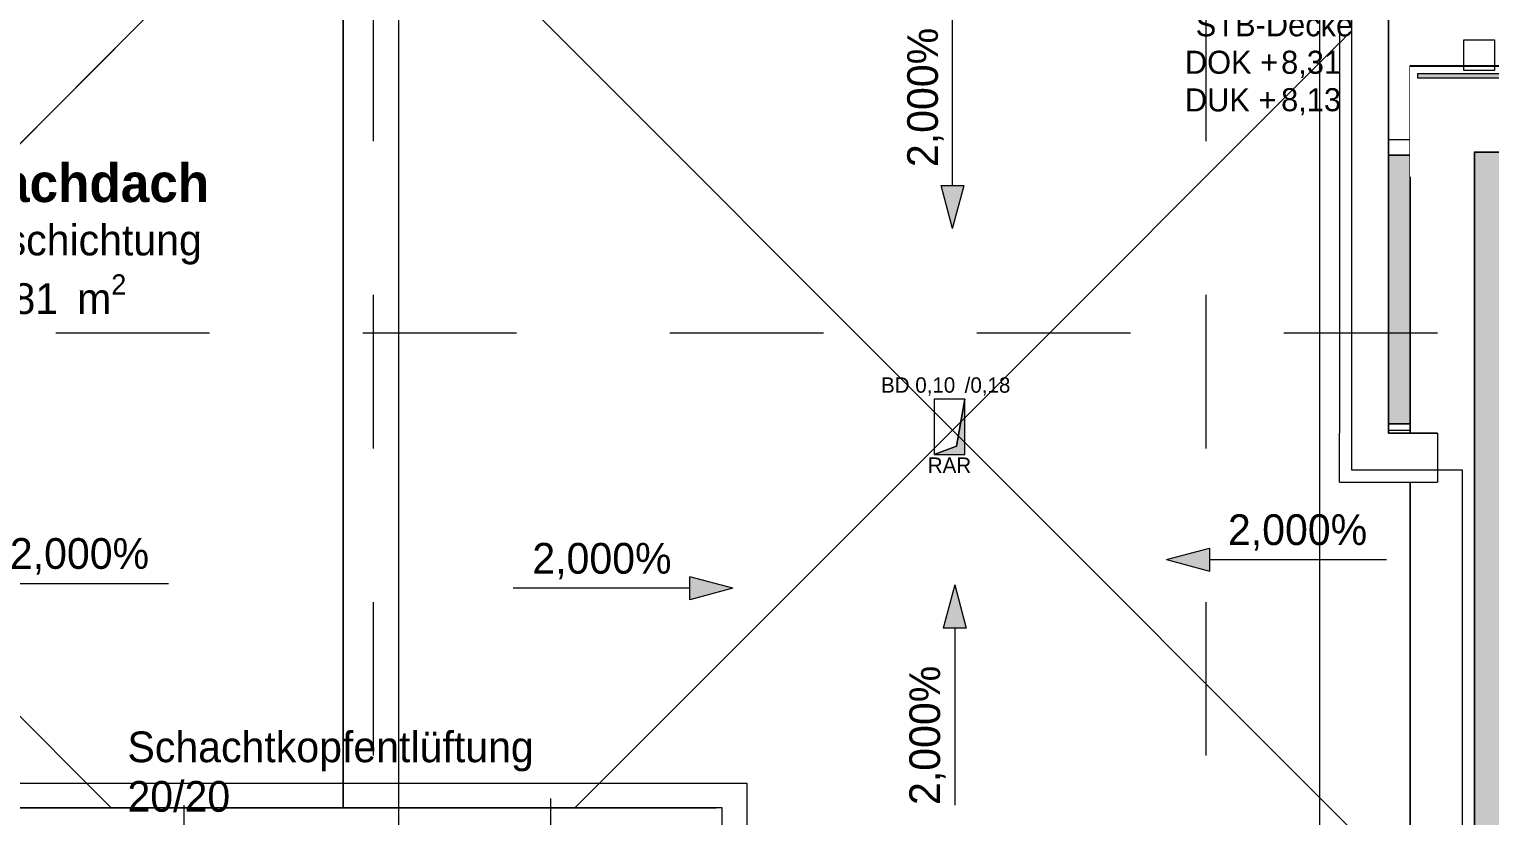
# Model space of a CAD drawing. Header units: metres. Extents: x -4 to 206, y -18 to 45.
# Drawn here: x 41.098 to 45.855, y -3.699 to -1.139 of the extents above; entities that cross this region are included whole.
import ezdxf

# ---------------------------------------------------------------- set-up
doc = ezdxf.new("R2010")
doc.units = ezdxf.units.M
doc.header["$MEASUREMENT"] = 0
doc.set_wipeout_variables(frame=1)
for name, pattern in [('Achse', [0.004, 0.002, -0.001, 0, -0.001]), ('Baufluchtlinie', [0.013, 0.008, -0.005]), ('Schnittlinie', [0.006, 0.003, -0.0015, 0, -0.0015]), ('Untersicht', [0.001, 0.0005, -0.0005]), ('Wipeout_Contour', [1, 0, -1])]:
    doc.linetypes.add(name, pattern=pattern)
for name, color, linetype in [('3._DD PP STG2_4_000 Achsraster', 7, 'Continuous'), ('3._DD PP STG2_4_110 Wand Aussen', 7, 'Continuous'), ('3._DD PP STG2_4_165 Fassadengestaltung Bänder', 7, 'Continuous'), ('3._DD PP STG2_4_210 Decke', 7, 'Continuous'), ('3._DD PP STG2_4_220 Bodenaufbau - Außen_ Gefälle', 7, 'Continuous'), ('3._DD PP STG2_4_221 Bodenaufbau - Abdichtung', 7, 'Continuous'), ('3._DD PP STG2_4_270 Deckendurchbruchsymbol', 7, 'Continuous'), ('3._DD PP STG2_4_330 Dachaufbau', 7, 'Continuous'), ('3._DD PP STG2_4_611 Entwässerung', 7, 'Continuous'), ('3._DD PP STG2_4_810 Raum', 7, 'Continuous'), ('3._DD PP STG2_4_851 Marker Schnitt', 7, 'Continuous'), ('3._DD PP STG2_4_915 Allgemein Beschriftung.x', 7, 'Continuous'), ('3._DD PP STG2_4_950 Polierplan Bemaßung', 7, 'Continuous'), ('3._DD PP STG2_4_955-1 Polierplan Beschriftung - STB Decke', 7, 'Continuous')]:
    doc.layers.add(name, color=color, linetype=linetype)
doc.styles.add('ERSTELLTER_STIL_2', font='')
doc.styles.add('ERSTELLTER_STIL_6', font='')
doc.styles.get('ERSTELLTER_STIL_2').set_extended_font_data('Eurostile')
doc.styles.get('ERSTELLTER_STIL_6').set_extended_font_data('Eurostile', bold=True)

msp = doc.modelspace()

# ---------------------------------------------------------------- hatches: boundary and pattern name
at = {"layer": '3._DD PP STG2_4_165 Fassadengestaltung Bänder', "linetype": 'Continuous', "lineweight": 13, "true_color": 0x89adcd}
msp.add_hatch(color=143, dxfattribs=at).paths.add_polyline_path([(45.505, -2.4237), (45.615, -2.4237), (45.615, -1.5487), (45.505, -1.5487)])
at = {"layer": '3._DD PP STG2_4_270 Deckendurchbruchsymbol', "linetype": 'Continuous', "lineweight": 0}
msp.add_hatch(color=8, dxfattribs=at).paths.add_polyline_path([(44.045, -2.5237), (44.145, -2.5237), (44.145, -2.3437), (44.1179, -2.4966)])
at = {"layer": '3._DD PP STG2_4_950 Polierplan Bemaßung', "linetype": 'Continuous', "lineweight": 13, "true_color": 0x6c6cff}
for points in [[(44.105, -1.7878), (44.1425, -1.6478), (44.0675, -1.6478)], [(44.802, -2.8657), (44.942, -2.9032), (44.942, -2.8282)], [(43.3898, -2.959), (43.2498, -2.9215), (43.2498, -2.9965)], [(44.1121, -2.9482), (44.0746, -3.0882), (44.1496, -3.0882)]]:
    msp.add_hatch(color=171, dxfattribs=at).paths.add_polyline_path(points)

# ---------------------------------------------------------------- linework, layer by layer
at = {"layer": '3._DD PP STG2_4_000 Achsraster', "color": 5, "linetype": 'Continuous', "lineweight": 0, "ltscale": 1000}
for p, q in [((42.3, 1.9963), (42.3, -16.0037)), ((45.3, 1.9963), (45.3, -16.0037))]:
    msp.add_line(p, q, dxfattribs=at)
at = {"layer": '3._DD PP STG2_4_165 Fassadengestaltung Bänder', "color": 8, "linetype": 'Schnittlinie', "lineweight": 0, "ltscale": 1000, "flags": 128}
for points in [[(45.485, -1.5487), (45.485, -2.4437), (45.505, -2.4437), (45.635, -2.4437), (45.635, -1.5487), (45.635, -1.4987), (45.485, -1.4987)], [(45.505, -2.4237), (45.615, -2.4237), (45.615, -1.5487), (45.505, -1.5487)], [(45.505, -1.5487), (45.615, -1.5487), (45.615, -2.4237), (45.505, -2.4237)]]:
    msp.add_lwpolyline(points, close=True, dxfattribs=at)
at = {"layer": '3._DD PP STG2_4_210 Decke', "color": 7, "linetype": 'Continuous', "lineweight": 13, "ltscale": 1000, "flags": 128}
msp.add_lwpolyline([(38.685, -3.8437), (40.915, -3.8437), (43.435, -3.8437), (45.685, -3.8437), (45.685, -2.5737), (45.405, -2.5737), (45.405, -1.0737), (38.935, -1.0737), (38.935, -2.5337), (38.685, -2.5337)], close=True, dxfattribs=at)
msp.add_lwpolyline([(48.645, -1.4987), (45.765, -1.4987), (45.765, -3.9237), (45.635, -3.9237), (43.155, -3.9237), (43.155, -5.8737), (41.175, -5.8737), (41.175, -3.9237), (38.605, -3.9237), (38.605, -4.3437), (36.365, -4.3437), (36.365, -1.4987), (33.4844, -1.4987), (33.4954, -10.3587), (34.515, -10.3587), (34.515, -11.383), (37.335, -11.3837), (37.335, -10.0637), (42.835, -10.0637), (42.835, -9.5637), (45.685, -9.5637), (45.685, -8.8637), (48.185, -8.8637)], dxfattribs=at)
at = {"layer": '3._DD PP STG2_4_220 Bodenaufbau - Außen_ Gefälle', "color": 7, "linetype": 'Continuous', "lineweight": 13, "ltscale": 1000, "flags": 128}
msp.add_lwpolyline([(38.685, -2.5337), (38.685, -3.8437), (40.915, -3.8437), (40.915, -3.5937), (43.435, -3.5937), (43.435, -3.8437), (45.685, -3.8437), (45.685, -2.5737), (45.405, -2.5737), (45.405, -1.0737), (38.935, -1.0737), (38.935, -2.5337)], close=True, dxfattribs=at)
at = {"layer": '3._DD PP STG2_4_221 Bodenaufbau - Abdichtung', "color": 171, "linetype": 'Schnittlinie', "lineweight": 13, "ltscale": 1000, "true_color": 0x6c6cff, "flags": 128}
for points in [[(40.135, -2.4437), (41.505, -1.0737)], [(41.505, -1.0737), (40.135, -2.4437)], [(42.12, -1.0737), (42.12, -3.6737)], [(42.12, -3.6737), (42.12, -1.0737)], [(44.105, -2.4437), (42.735, -1.0737)], [(42.735, -1.0737), (44.105, -2.4437)], [(41.365, -3.6737), (40.135, -2.4437)], [(40.135, -2.4437), (41.365, -3.6737)], [(42.875, -3.6737), (44.105, -2.4437)], [(44.105, -2.4437), (42.875, -3.6737)], [(41.365, -3.6737), (40.995, -3.6737)], [(42.12, -3.6737), (41.365, -3.6737)], [(42.875, -3.6737), (42.12, -3.6737)], [(43.355, -3.6737), (42.875, -3.6737)], [(43.355, -3.9237), (43.355, -3.6737)]]:
    msp.add_lwpolyline(points, dxfattribs=at)
at = {"layer": '3._DD PP STG2_4_270 Deckendurchbruchsymbol', "color": 7, "linetype": 'Continuous', "lineweight": 13, "ltscale": 1000, "flags": 128}
for points in [[(44.1179, -2.4966), (44.145, -2.3437), (44.045, -2.3437), (44.045, -2.5237)], [(44.045, -2.5237), (44.145, -2.5237), (44.145, -2.3437), (44.1179, -2.4966)]]:
    msp.add_lwpolyline(points, close=True, dxfattribs=at)
at = {"layer": '3._DD PP STG2_4_810 Raum', "color": 8, "linetype": 'Baufluchtlinie', "lineweight": 13, "ltscale": 1000, "flags": 128}
msp.add_lwpolyline([(38.935, -1.0737), (38.935, -2.5337), (38.685, -2.5337), (38.685, -3.9237), (40.995, -3.9237), (40.995, -3.6737), (43.355, -3.6737), (43.355, -3.9237), (45.765, -3.9237), (45.765, -2.5737), (45.405, -2.5737), (45.405, -1.0737)], close=True, dxfattribs=at)
at = {"layer": '3._DD PP STG2_4_851 Marker Schnitt', "color": 7, "linetype": 'Untersicht', "lineweight": 13, "ltscale": 1000}
for p, q in [((42.2179, 1.9963), (42.2179, -9.1314)), ((44.93, 1.9963), (44.93, -15.6487))]:
    msp.add_line(p, q, dxfattribs=at)
at = {"layer": '3._DD PP STG2_4_950 Polierplan Bemaßung', "color": 171, "linetype": 'Continuous', "lineweight": 13, "ltscale": 1000, "true_color": 0x6c6cff}
for p, q in [((44.105, -1.5878), (44.105, -1.0715)), ((44.105, -1.6478), (44.105, -1.5878)), ((44.0675, -1.6478), (44.1425, -1.6478)), ((44.105, -1.7878), (44.0675, -1.6478)), ((44.105, -1.7878), (44.1425, -1.6478)), ((44.802, -2.8657), (44.942, -2.8282)), ((44.942, -2.8282), (44.942, -2.9032)), ((44.802, -2.8657), (44.942, -2.9032)), ((44.942, -2.8657), (45.002, -2.8657)), ((45.002, -2.8657), (45.5183, -2.8657)), ((41.0345, -2.9432), (41.5508, -2.9432)), ((43.2498, -2.9965), (43.2498, -2.9215)), ((43.3898, -2.959), (43.2498, -2.9215)), ((44.1121, -2.9482), (44.0746, -3.0882)), ((44.1121, -2.9482), (44.1496, -3.0882)), ((43.1898, -2.959), (42.6735, -2.959)), ((43.2498, -2.959), (43.1898, -2.959)), ((43.3898, -2.959), (43.2498, -2.9965)), ((44.1496, -3.0882), (44.0746, -3.0882)), ((44.1121, -3.0882), (44.1121, -3.1482)), ((44.1121, -3.1482), (44.1121, -3.6645)), ((42.7968, -4.1599), (42.7968, -3.6436)), ((41.6021, -4.1809), (41.6021, -3.6647))]:
    msp.add_line(p, q, dxfattribs=at)

# ---------------------------------------------------------------- texts
at = {"layer": '3._DD PP STG2_4_270 Deckendurchbruchsymbol', "color": 1, "linetype": 'Continuous', "lineweight": 0, "char_height": 0.05, "style": 'ERSTELLTER_STIL_2'}
for s, insert, attachment_point in [('\\A1;{\\pqc;\\pt0;\\fEurostile|b0|i0|c0|p0;\\W1.000000;BD 0,10\\fEurostile|b0|i0|c0|p0;\\W1.000000;\\A1{\\H.66x;\\S^  ;}\\fEurostile|b0|i0|c0|p0;\\W1.000000; /0,18\\fEurostile|b0|i0|c0|p0;\\W1.000000;\\A1{\\H.66x;\\S^  ;}\\fEurostile|b0|i0|c0|p0;\\W1.000000;\\fEurostile|b0|i0|c0|p0;\\W1.000000;\\A1{\\H.66x;\\S^  ;}}', (44.095, -2.3368), 8), ('\\A1;{\\pqc;\\pt0;\\fEurostile|b0|i0|c0|p0;\\W1.000000;RAR}', (44.095, -2.5331), 2)]:
    msp.add_mtext(s, dxfattribs=dict(at, insert=insert, attachment_point=attachment_point))
at = {"layer": '3._DD PP STG2_4_810 Raum', "color": 7, "linetype": 'Continuous', "lineweight": 13, "attachment_point": 1}
for s, insert, char_height, style in [('\\A1;{\\pql;\\pt0;\\fEurostile|b1|i0|c0|p0;\\W1.000000;Flachdach}', (40.8571, -1.5767), 0.125, 'ERSTELLTER_STIL_6'), ('\\A1;{\\pql;\\pt0;\\fEurostile|b0|i0|c0|p0;\\W1.000000;Beschichtung}', (40.8571, -1.7752), 0.1, 'ERSTELLTER_STIL_2'), ('\\A1;{\\pql;\\pt0,0.05;\\fEurostile|b0|i0|c0|p0;\\W1.000000;17,81\\fEurostile|b0|i0|c0|p0;\\W1.000000;\\A1{\\H.66x;\\S^  ;}\\fEurostile|b0|i0|c0|p0;\\W1.000000; m\\fEurostile|b0|i0|c0|p0;\\W1.000000;\\A1{\\H.66x;\\S2^  ;}}', (40.8571, -1.9367), 0.1, 'ERSTELLTER_STIL_2')]:
    msp.add_mtext(s, dxfattribs=dict(at, insert=insert, char_height=char_height, style=style))
at = {"layer": '3._DD PP STG2_4_915 Allgemein Beschriftung.x', "color": 7, "linetype": 'Continuous', "lineweight": 13, "insert": (41.4175, -3.4251), "char_height": 0.1, "width": 1.414957, "attachment_point": 1, "line_spacing_factor": 0.967628, "style": 'ERSTELLTER_STIL_2'}
msp.add_mtext('\\A1;{\\pql;\\fEurostile|b0|i0|c0|p0;\\W1.000000;Schachtkopfentlüftung 20/20}', dxfattribs=at)
at = {"layer": '3._DD PP STG2_4_950 Polierplan Bemaßung', "color": 171, "linetype": 'Continuous', "lineweight": 13, "true_color": 0x6c6cff, "char_height": 0.1, "attachment_point": 7, "rotation": 90, "style": 'ERSTELLTER_STIL_2'}
for insert in [(44.076, -1.5878), (44.083, -3.6645)]:
    msp.add_mtext('\\A1;{\\pql;\\fEurostile|b0|i0|c0|p0;\\W1.000000;2,000\\fEurostile|b0|i0|c0|p0;\\W1.000000;%}', dxfattribs=dict(at, insert=insert))
at = {"layer": '3._DD PP STG2_4_950 Polierplan Bemaßung', "color": 171, "linetype": 'Continuous', "lineweight": 13, "true_color": 0x6c6cff, "char_height": 0.1, "style": 'ERSTELLTER_STIL_2'}
for s, insert, attachment_point in [('\\A1;{\\pql;\\fEurostile|b0|i0|c0|p0;\\W1.000000;2,000\\fEurostile|b0|i0|c0|p0;\\W1.000000;%}', (45.002, -2.8367), 7), ('\\A1;{\\pql;\\fEurostile|b0|i0|c0|p0;\\W1.000000;2,000\\fEurostile|b0|i0|c0|p0;\\W1.000000;%}', (41.0345, -2.9142), 7), ('\\A1;{\\pqr;\\fEurostile|b0|i0|c0|p0;\\W1.000000;2,000\\fEurostile|b0|i0|c0|p0;\\W1.000000;%}', (43.1898, -2.9299), 9)]:
    msp.add_mtext(s, dxfattribs=dict(at, insert=insert, attachment_point=attachment_point))
at = {"layer": '3._DD PP STG2_4_955-1 Polierplan Beschriftung - STB Decke', "color": 76, "linetype": 'Continuous', "lineweight": 13, "true_color": 0x3f7f02, "char_height": 0.075, "attachment_point": 1, "style": 'ERSTELLTER_STIL_2'}
for s, insert in [('\\A1;{\\pql;\\pt0,24;\\fEurostile|b0|i0|c0|p0;\\W1.000000;DOK +}', (44.8618, -1.2089)), ('\\A1;{\\pql;\\pt0,24;\\fEurostile|b0|i0|c0|p0;\\W1.000000;DUK +}', (44.8618, -1.3315))]:
    msp.add_mtext(s, dxfattribs=dict(at, insert=insert))

# ---------------------------------------------------------------- next in the draw order: wipeouts: each hides what was drawn before it
at = {"color": 254, "linetype": 'Wipeout_Contour', "lineweight": 0, "ltscale": 183.339318}
msp.add_wipeout([(45.8851, -3.7538), (45.8851, -1.6188), (45.5951, -1.6188), (45.5951, -3.7538)], dxfattribs=at).dxf.layer = '3._DD PP STG2_4_110 Wand Aussen'
at = {"color": 254, "linetype": 'Wipeout_Contour', "lineweight": 0, "ltscale": 136.941072}
msp.add_wipeout([(45.5249, -2.4538), (45.365, -2.4538), (45.365, -2.6138)], dxfattribs=at).dxf.layer = '3._DD PP STG2_4_110 Wand Aussen'

# ---------------------------------------------------------------- next in the draw order: linework, layer by layer
at = {"layer": '3._DD PP STG2_4_221 Bodenaufbau - Abdichtung', "color": 171, "linetype": 'Schnittlinie', "lineweight": 13, "ltscale": 1000, "true_color": 0x6c6cff, "flags": 128}
msp.add_lwpolyline([(45.765, -2.5737), (45.765, -3.9237)], dxfattribs=at)

# ---------------------------------------------------------------- next in the draw order: wipeouts: each hides what was drawn before it
at = {"color": 254, "linetype": 'Wipeout_Contour', "lineweight": 0, "ltscale": 136.636154}
msp.add_wipeout([(45.5951, -3.7536), (45.5951, -1.2589), (45.5949, -3.7536)], dxfattribs=at).dxf.layer = '3._DD PP STG2_4_110 Wand Aussen'

# ---------------------------------------------------------------- next in the draw order: linework, layer by layer
at = {"layer": '3._DD PP STG2_4_110 Wand Aussen', "color": 7, "linetype": 'Continuous', "lineweight": 18, "ltscale": 1000}
for p in [(45.5951, -1.2588), (45.5951, -3.7536)]:
    msp.add_line(p, (45.5951, -1.2589), dxfattribs=at)
at = {"layer": '3._DD PP STG2_4_110 Wand Aussen', "color": 7, "linetype": 'Continuous', "lineweight": 18, "ltscale": 1000, "flags": 128}
msp.add_lwpolyline([(45.5949, -1.2588), (45.5949, -3.7536)], dxfattribs=at)

# ---------------------------------------------------------------- next in the draw order: wipeouts: each hides what was drawn before it
at = {"color": 254, "linetype": 'Wipeout_Contour', "lineweight": 0, "ltscale": 137.672168}
msp.add_wipeout([(45.8851, -1.6188), (45.5951, -1.2589), (45.5951, -1.6188)], dxfattribs=at).dxf.layer = '3._DD PP STG2_4_110 Wand Aussen'
at = {"color": 254, "linetype": 'Wipeout_Contour', "lineweight": 0, "ltscale": 182.712874}
msp.add_wipeout([(45.5249, -2.6138), (45.685, -2.6138), (45.685, -2.4538), (45.5249, -2.4538)], dxfattribs=at).dxf.layer = '3._DD PP STG2_4_110 Wand Aussen'

# ---------------------------------------------------------------- next in the draw order: wipeouts: each hides what was drawn before it
at = {"color": 254, "linetype": 'Wipeout_Contour', "lineweight": 0, "ltscale": 136.919618}
msp.add_wipeout([(45.5951, -1.2588), (45.8851, -1.6188), (45.8851, -1.2588)], dxfattribs=at).dxf.layer = '3._DD PP STG2_4_110 Wand Aussen'
at = {"color": 254, "linetype": 'Wipeout_Contour', "lineweight": 0, "ltscale": 136.167019}
msp.add_wipeout([(45.5249, -2.4538), (45.365, -2.6138), (45.5249, -2.6138)], dxfattribs=at).dxf.layer = '3._DD PP STG2_4_110 Wand Aussen'

# ---------------------------------------------------------------- next in the draw order: linework, layer by layer
at = {"layer": '3._DD PP STG2_4_110 Wand Aussen', "color": 7, "linetype": 'Continuous', "lineweight": 18, "ltscale": 1000, "flags": 128}
for points in [[(45.365, -2.6138), (45.365, -2.4538)], [(45.365, -2.6138), (45.685, -2.6138)]]:
    msp.add_lwpolyline(points, dxfattribs=at)
at = {"layer": '3._DD PP STG2_4_221 Bodenaufbau - Abdichtung', "color": 171, "linetype": 'Schnittlinie', "lineweight": 13, "ltscale": 1000, "true_color": 0x6c6cff, "flags": 128}
for points in [[(45.8036, -1.5387), (45.8036, -3.9637)], [(45.805, -1.5387), (45.804, -1.5387)], [(45.805, -1.5387), (46.26, -1.5387)], [(45.805, -3.9637), (45.805, -1.5387)], [(45.405, -2.5737), (45.765, -2.5737)]]:
    msp.add_lwpolyline(points, dxfattribs=at)
at = {"layer": '3._DD PP STG2_4_330 Dachaufbau', "color": 7, "linetype": 'Continuous', "lineweight": 18, "ltscale": 1000, "flags": 128}
for points in [[(45.6209, -1.2835), (52.2306, -1.2835)], [(45.6209, -1.2987), (45.6209, -1.2835)], [(48.775, -1.2987), (45.6209, -1.2987)]]:
    msp.add_lwpolyline(points, dxfattribs=at)

# ---------------------------------------------------------------- next in the draw order: wipeouts: each hides what was drawn before it
at = {"color": 254, "linetype": 'Wipeout_Contour', "lineweight": 0, "ltscale": 140.578862}
msp.add_wipeout([(45.5951, -1.2588), (48.8149, -1.2588), (45.5951, -1.2586)], dxfattribs=at).dxf.layer = '3._DD PP STG2_4_110 Wand Aussen'
at = {"color": 254, "linetype": 'Wipeout_Contour', "lineweight": 0, "ltscale": 137.467975}
msp.add_wipeout([(45.5251, -2.4538), (45.685, -2.4538), (45.5251, -2.4536)], dxfattribs=at).dxf.layer = '3._DD PP STG2_4_110 Wand Aussen'

# ---------------------------------------------------------------- next in the draw order: hatches: boundary and pattern name
at = {"layer": '3._DD PP STG2_4_330 Dachaufbau', "linetype": 'Continuous', "lineweight": 0, "true_color": 0x000000}
h = msp.add_hatch(color=18, dxfattribs=at)
h.paths.add_polyline_path([(52.2175, -4.3387), (52.2306, -1.2835), (45.6209, -1.2835), (45.6209, -1.2987), (48.775, -1.2987), (48.775, -4.3387)])
h.paths.add_polyline_path([(49.5369, -3.7289), (49.5369, -2.1235), (51.1969, -2.1235), (51.1969, -3.7289)], flags=0)

# ---------------------------------------------------------------- next in the draw order: linework, layer by layer
at = {"layer": '3._DD PP STG2_4_110 Wand Aussen', "color": 7, "linetype": 'Continuous', "lineweight": 18, "ltscale": 1000}
for p, q in [((45.5951, -1.2588), (45.5951, -1.2589)), ((45.5951, -1.2588), (48.8149, -1.2588)), ((45.5249, -2.4538), (45.5251, -2.4538)), ((45.5251, -2.4538), (45.685, -2.4538))]:
    msp.add_line(p, q, dxfattribs=at)
at = {"layer": '3._DD PP STG2_4_110 Wand Aussen', "color": 7, "linetype": 'Continuous', "lineweight": 18, "ltscale": 1000, "flags": 128}
for points in [[(48.8151, -1.2586), (45.5949, -1.2586)], [(45.685, -2.4536), (45.5251, -2.4536)], [(45.685, -2.4538), (45.685, -2.6138)]]:
    msp.add_lwpolyline(points, dxfattribs=at)
at = {"layer": '3._DD PP STG2_4_611 Entwässerung', "color": 171, "linetype": 'Achse', "lineweight": 13, "ltscale": 1000, "true_color": 0x6c6cff, "flags": 128}
msp.add_lwpolyline([(45.77, -1.1737), (45.87, -1.1737), (45.87, -1.2737), (45.77, -1.2737)], close=True, dxfattribs=at)

# ---------------------------------------------------------------- next in the draw order: wipeouts: each hides what was drawn before it
at = {"color": 254, "linetype": 'Wipeout_Contour', "lineweight": 0, "ltscale": 181.951744}
msp.add_wipeout([(45.365, -1.1138), (45.365, -2.4538), (45.5249, -2.4538), (45.5249, -1.1138)], dxfattribs=at).dxf.layer = '3._DD PP STG2_4_110 Wand Aussen'

# ---------------------------------------------------------------- next in the draw order: hatches: boundary and pattern name
at = {"layer": '3._DD PP STG2_4_220 Bodenaufbau - Außen_ Gefälle', "linetype": 'Continuous', "lineweight": 0, "true_color": 0x323232}
msp.add_hatch(color=250, dxfattribs=at).paths.add_polyline_path([(33.5244, -1.5387), (33.5354, -10.3187), (34.555, -10.3187), (34.555, -11.3437), (37.295, -11.3437), (37.295, -10.0237), (42.795, -10.0237), (42.795, -9.5237), (45.645, -9.5237), (45.645, -8.8237), (48.225, -8.8237), (48.225, -9.9837), (51.065, -9.9837), (51.065, -8.1987), (51.9934, -8.1987), (52.0151, -4.3837), (48.605, -4.3837), (48.605, -1.5387), (45.805, -1.5387), (45.805, -3.9637), (43.12, -3.9637), (43.12, -5.8237), (41.225, -5.8237), (41.225, -3.9637), (38.7509, -3.9637), (38.7509, -4.3837), (36.325, -4.3837), (36.325, -1.5387)])

# ---------------------------------------------------------------- next in the draw order: linework, layer by layer
at = {"layer": '3._DD PP STG2_4_110 Wand Aussen', "color": 7, "linetype": 'Continuous', "lineweight": 18, "ltscale": 1000}
for p, q in [((45.5249, -0.9538), (45.5249, -2.4536)), ((45.5249, -2.4536), (45.5249, -2.4538))]:
    msp.add_line(p, q, dxfattribs=at)
at = {"layer": '3._DD PP STG2_4_110 Wand Aussen', "color": 7, "linetype": 'Continuous', "lineweight": 18, "ltscale": 1000, "flags": 128}
for points in [[(45.5251, -2.4536), (45.5251, -0.9536)], [(45.365, -1.1138), (45.365, -2.4538)]]:
    msp.add_lwpolyline(points, dxfattribs=at)
at = {"layer": '3._DD PP STG2_4_220 Bodenaufbau - Außen_ Gefälle', "color": 7, "linetype": 'Continuous', "lineweight": 13, "ltscale": 1000, "flags": 128}
msp.add_lwpolyline([(48.605, -1.5387), (45.805, -1.5387), (45.805, -3.9637), (43.12, -3.9637), (43.12, -5.8237), (41.225, -5.8237), (41.225, -3.9637), (38.7509, -3.9637), (38.7509, -4.3837), (36.325, -4.3837), (36.325, -1.5387), (33.5244, -1.5387), (33.5354, -10.3187), (34.555, -10.3187), (34.555, -11.3437), (37.295, -11.3437), (37.295, -10.0237), (42.795, -10.0237), (42.795, -9.5237), (45.645, -9.5237), (45.645, -8.8237), (48.225, -8.8237)], dxfattribs=at)
at = {"layer": '3._DD PP STG2_4_221 Bodenaufbau - Abdichtung', "color": 171, "linetype": 'Schnittlinie', "lineweight": 13, "ltscale": 1000, "true_color": 0x6c6cff, "flags": 128}
for points in [[(45.405, -1.0737), (45.405, -1.1437)], [(45.4052, -1.1436), (45.4052, -1.0737)], [(44.105, -2.4437), (45.405, -1.1437)], [(45.405, -1.1437), (44.105, -2.4437)], [(45.405, -1.1437), (45.405, -2.5737)], [(45.4052, -2.5737), (45.4052, -1.1435)], [(45.585, -3.9237), (44.105, -2.4437)], [(44.105, -2.4437), (45.585, -3.9237)]]:
    msp.add_lwpolyline(points, dxfattribs=at)
at = {"layer": '3._DD PP STG2_4_851 Marker Schnitt', "color": 7, "linetype": 'Untersicht', "lineweight": 13, "ltscale": 1000}
msp.add_line((39.1845, -2.127), (53.15, -2.127), dxfattribs=at)

# ---------------------------------------------------------------- next in the draw order: texts
at = {"layer": '3._DD PP STG2_4_955-1 Polierplan Beschriftung - STB Decke', "color": 76, "linetype": 'Continuous', "lineweight": 13, "true_color": 0x3f7f02, "char_height": 0.075, "attachment_point": 1, "style": 'ERSTELLTER_STIL_2'}
for s, insert in [('\\A1;{\\pql;\\fEurostile|b0|i0|c0|p0;\\W1.000000;STB-Decke}', (44.8971, -1.087)), ('\\A1;{\\pql;\\pt0,24;\\fEurostile|b0|i0|c0|p0;\\W1.000000;8,31\\fEurostile|b0|i0|c0|p0;\\W1.000000;\\A1{\\H.66x;\\S^  ;}\\fEurostile|b0|i0|c0|p0;\\W1.000000;\\fEurostile|b0|i0|c0|p0;\\W1.000000;\\A1{\\H.66x;\\S^  ;}\\fEurostile|b0|i0|c0|p0;\\W1.000000;\\fEurostile|b0|i0|c0|p0;\\W1.000000;\\fEurostile|b0|i0|c0|p0;\\W1.000000;\\fEurostile|b0|i0|c0|p0;\\W1.000000;\\fEurostile|b0|i0|c0|p0;\\W1.000000;\\fEurostile|b0|i0|c0|p0;\\W1.000000;\\fEurostile|b0|i0|c0|p0;\\W1.000000;\\A1{\\H.66x;\\S^  ;}\\fEurostile|b0|i0|c0|p0;\\W1.000000;\\fEurostile|b0|i0|c0|p0;\\W1.000000;\\A1{\\H.66x;\\S^  ;}\\fEurostile|b0|i0|c0|p0;\\W1.000000;\\fEurostile|b0|i0|c0|p0;\\W1.000000;\\fEurostile|b0|i0|c0|p0;\\W1.000000;\\fEurostile|b0|i0|c0|p0;\\W1.000000;\\fEurostile|b0|i0|c0|p0;\\W1.000000;\\fEurostile|b0|i0|c0|p0;\\W1.000000;\\fEurostile|b0|i0|c0|p0;\\W1.000000;\\A1{\\H.66x;\\S^  ;}\\fEurostile|b0|i0|c0|p0;\\W1.000000;\\fEurostile|b0|i0|c0|p0;\\W1.000000;\\A1{\\H.66x;\\S^  ;}\\fEurostile|b0|i0|c0|p0;\\W1.000000;\\fEurostile|b0|i0|c0|p0;\\W1.000000;\\fEurostile|b0|i0|c0|p0;\\W1.000000;\\fEurostile|b0|i0|c0|p0;\\W1.000000;\\fEurostile|b0|i0|c0|p0;\\W1.000000;\\fEurostile|b0|i0|c0|p0;\\W1.000000;\\fEurostile|b0|i0|c0|p0;\\W1.000000;\\A1{\\H.66x;\\S^  ;}\\fEurostile|b0|i0|c0|p0;\\W1.000000;\\fEurostile|b0|i0|c0|p0;\\W1.000000;\\fEurostile|b0|i0|c0|p0;\\W1.000000;\\fEurostile|b0|i0|c0|p0;\\W1.000000;\\fEurostile|b0|i0|c0|p0;\\W1.000000;\\fEurostile|b0|i0|c0|p0;\\W1.000000;\\fEurostile|b0|i0|c0|p0;\\W1.000000;\\fEurostile|b0|i0|c0|p0;\\W1.000000;\\fEurostile|b0|i0|c0|p0;\\W1.000000;\\fEurostile|b0|i0|c0|p0;\\W1.000000;\\fEurostile|b0|i0|c0|p0;\\W1.000000;\\fEurostile|b0|i0|c0|p0;\\W1.000000;\\fEurostile|b0|i0|c0|p0;\\W1.000000;\\fEurostile|b0|i0|c0|p0;\\W1.000000;\\fEurostile|b0|i0|c0|p0;\\W1.000000;\\fEurostile|b0|i0|c0|p0;\\W1.000000;\\fEurostile|b0|i0|c0|p0;\\W1.000000;\\fEurostile|b0|i0|c0|p0;\\W1.000000;\\fEurostile|b0|i0|c0|p0;\\W1.000000;}', (45.1752, -1.2089)), ('\\A1;{\\pql;\\pt0,24;\\fEurostile|b0|i0|c0|p0;\\W1.000000;8,13\\fEurostile|b0|i0|c0|p0;\\W1.000000;\\A1{\\H.66x;\\S^  ;}\\fEurostile|b0|i0|c0|p0;\\W1.000000;\\fEurostile|b0|i0|c0|p0;\\W1.000000;\\A1{\\H.66x;\\S^  ;}\\fEurostile|b0|i0|c0|p0;\\W1.000000;\\fEurostile|b0|i0|c0|p0;\\W1.000000;\\fEurostile|b0|i0|c0|p0;\\W1.000000;\\fEurostile|b0|i0|c0|p0;\\W1.000000;\\fEurostile|b0|i0|c0|p0;\\W1.000000;\\fEurostile|b0|i0|c0|p0;\\W1.000000;\\fEurostile|b0|i0|c0|p0;\\W1.000000;\\A1{\\H.66x;\\S^  ;}\\fEurostile|b0|i0|c0|p0;\\W1.000000;\\fEurostile|b0|i0|c0|p0;\\W1.000000;\\A1{\\H.66x;\\S^  ;}\\fEurostile|b0|i0|c0|p0;\\W1.000000;\\fEurostile|b0|i0|c0|p0;\\W1.000000;\\fEurostile|b0|i0|c0|p0;\\W1.000000;\\fEurostile|b0|i0|c0|p0;\\W1.000000;\\fEurostile|b0|i0|c0|p0;\\W1.000000;\\fEurostile|b0|i0|c0|p0;\\W1.000000;\\fEurostile|b0|i0|c0|p0;\\W1.000000;\\A1{\\H.66x;\\S^  ;}\\fEurostile|b0|i0|c0|p0;\\W1.000000;\\fEurostile|b0|i0|c0|p0;\\W1.000000;\\A1{\\H.66x;\\S^  ;}\\fEurostile|b0|i0|c0|p0;\\W1.000000;\\fEurostile|b0|i0|c0|p0;\\W1.000000;\\fEurostile|b0|i0|c0|p0;\\W1.000000;\\fEurostile|b0|i0|c0|p0;\\W1.000000;\\fEurostile|b0|i0|c0|p0;\\W1.000000;\\fEurostile|b0|i0|c0|p0;\\W1.000000;\\fEurostile|b0|i0|c0|p0;\\W1.000000;\\A1{\\H.66x;\\S^  ;}\\fEurostile|b0|i0|c0|p0;\\W1.000000;\\fEurostile|b0|i0|c0|p0;\\W1.000000;\\fEurostile|b0|i0|c0|p0;\\W1.000000;\\fEurostile|b0|i0|c0|p0;\\W1.000000;\\fEurostile|b0|i0|c0|p0;\\W1.000000;\\fEurostile|b0|i0|c0|p0;\\W1.000000;\\fEurostile|b0|i0|c0|p0;\\W1.000000;\\fEurostile|b0|i0|c0|p0;\\W1.000000;\\fEurostile|b0|i0|c0|p0;\\W1.000000;\\fEurostile|b0|i0|c0|p0;\\W1.000000;\\fEurostile|b0|i0|c0|p0;\\W1.000000;\\fEurostile|b0|i0|c0|p0;\\W1.000000;\\fEurostile|b0|i0|c0|p0;\\W1.000000;\\fEurostile|b0|i0|c0|p0;\\W1.000000;\\fEurostile|b0|i0|c0|p0;\\W1.000000;\\fEurostile|b0|i0|c0|p0;\\W1.000000;\\fEurostile|b0|i0|c0|p0;\\W1.000000;\\fEurostile|b0|i0|c0|p0;\\W1.000000;\\fEurostile|b0|i0|c0|p0;\\W1.000000;}', (45.1752, -1.3308))]:
    msp.add_mtext(s, dxfattribs=dict(at, insert=insert))

doc.saveas('drawing.dxf')
